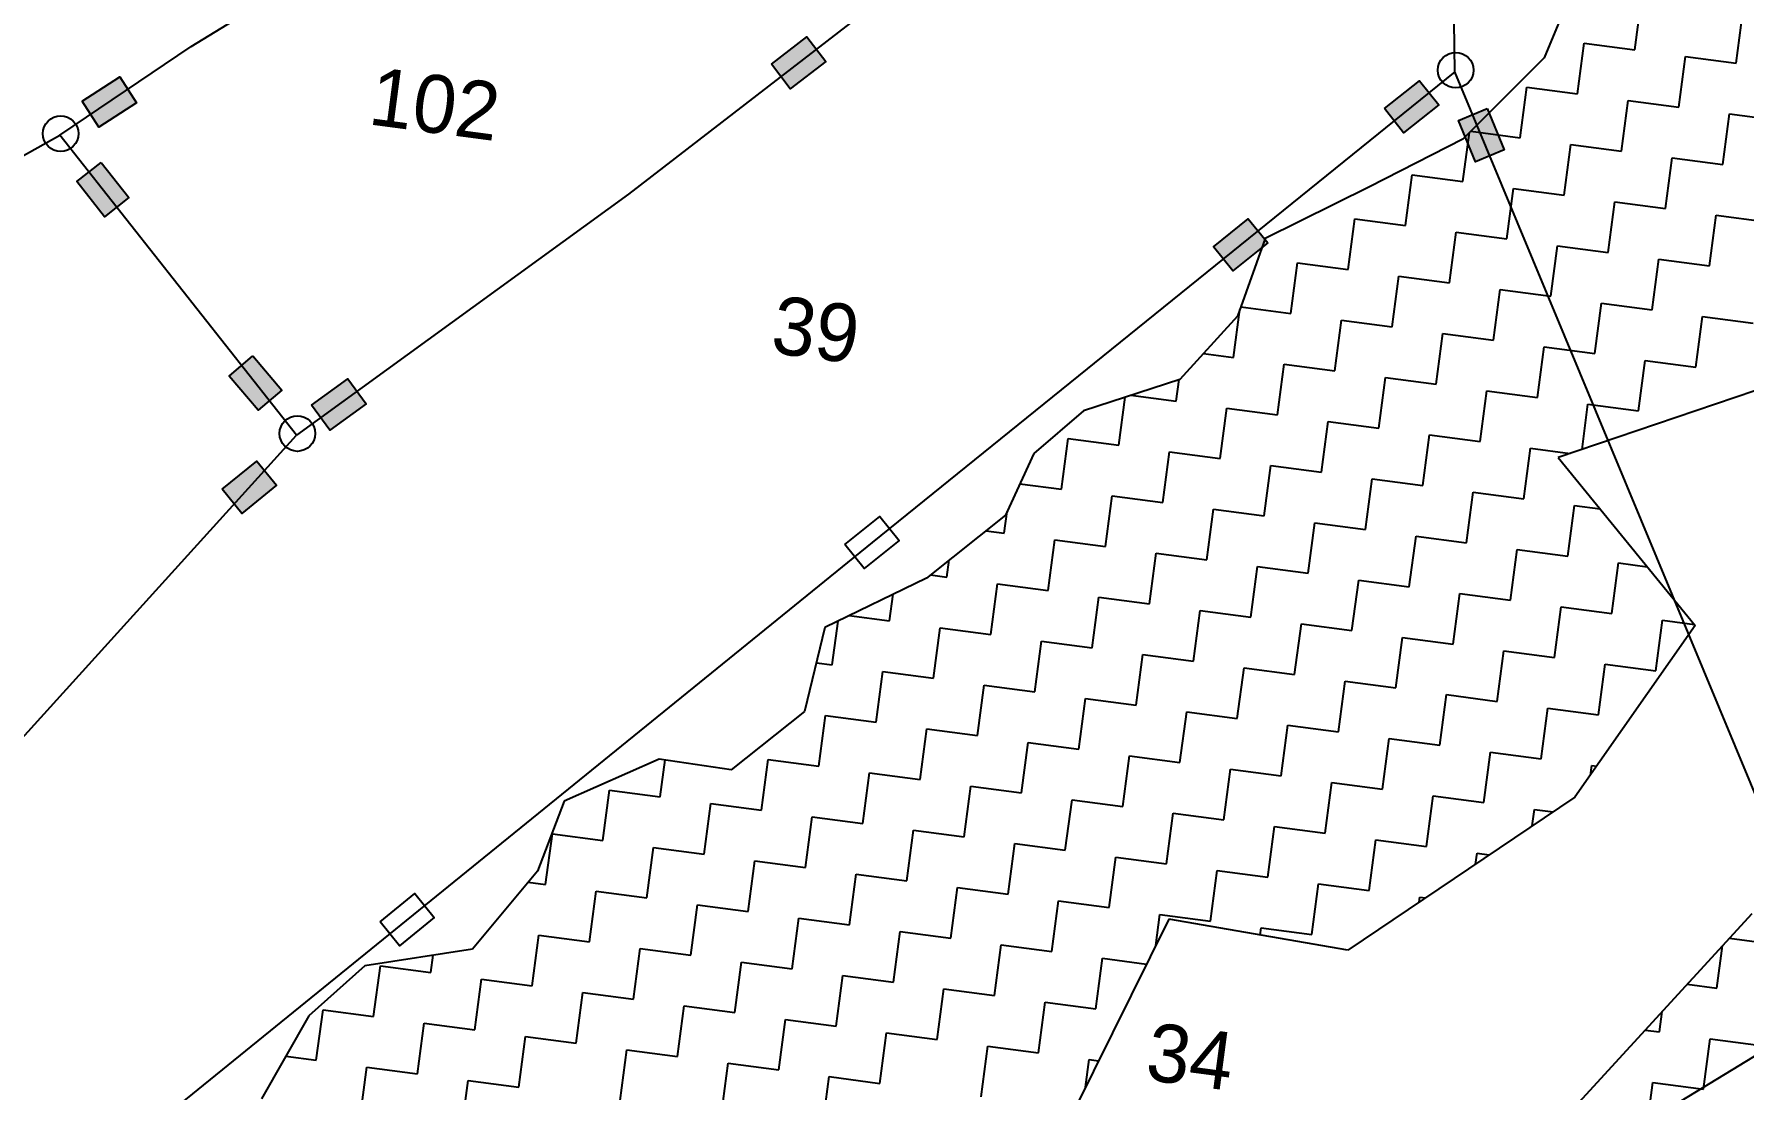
# Model space of a CAD drawing. Header units: metres. Extents: x 291537 to 296393, y 1982960 to 1986703.
# Drawn here: x 293595 to 294142, y 1984562 to 1984899 of the extents above; entities that cross this region are included whole.
import ezdxf

# ---------------------------------------------------------------- set-up
doc = ezdxf.new("R2010")
doc.units = ezdxf.units.M
for name, color, linetype in [('POLY_HATCH', 12, 'Continuous'), ('POLY_PARCEL', 6, 'Continuous'), ('SYM_STONE', 1, 'Continuous'), ('TEXT_PARCEL', 7, 'Continuous')]:
    doc.layers.add(name, color=color, linetype=linetype)
doc.styles.add('TEXT_MAP', font='')
doc.styles.get('TEXT_MAP').set_extended_font_data('Kruti Dev 050')

msp = doc.modelspace()

# ---------------------------------------------------------------- hatches: boundary and pattern name
for points in [[(293848.18, 1984890.39), (293842.12, 1984898.23), (293830.79, 1984889.47), (293836.85, 1984881.63)], [(293627.73, 1984877.18), (293622.36, 1984885.5), (293610.33, 1984877.73), (293615.7, 1984869.41)], [(294044.23, 1984876.47), (294038.09, 1984884.24), (294026.86, 1984875.36), (294033, 1984867.59)], [(294056.04, 1984858.29), (294065.19, 1984862.09), (294059.69, 1984875.31), (294050.55, 1984871.51)], [(293617.51, 1984840.72), (293625.31, 1984846.83), (293616.48, 1984858.1), (293608.68, 1984851.99)], [(293972.18, 1984831.1), (293978.4, 1984823.39), (293989.54, 1984832.39), (293983.32, 1984840.09)], [(293666.69, 1984778.88), (293674.24, 1984785.29), (293664.96, 1984796.2), (293657.42, 1984789.79)], [(293701.16, 1984780.89), (293695.35, 1984788.91), (293683.76, 1984780.5), (293689.57, 1984772.48)], [(293672.51, 1984754.87), (293666.27, 1984762.57), (293655.15, 1984753.55), (293661.38, 1984745.85)]]:
    msp.add_hatch(color=256).paths.add_polyline_path(points)

# ---------------------------------------------------------------- linework, layer by layer
for points in [[(293830.79, 1984889.47), (293842.12, 1984898.23), (293848.18, 1984890.39), (293836.85, 1984881.63)], [(293610.33, 1984877.73), (293622.36, 1984885.5), (293627.73, 1984877.18), (293615.7, 1984869.41)], [(294026.86, 1984875.36), (294038.09, 1984884.24), (294044.23, 1984876.47), (294033, 1984867.59)], [(294059.69, 1984875.31), (294065.19, 1984862.09), (294056.04, 1984858.29), (294050.55, 1984871.51)], [(293616.48, 1984858.1), (293625.31, 1984846.83), (293617.51, 1984840.72), (293608.68, 1984851.99)], [(293989.54, 1984832.39), (293978.4, 1984823.39), (293972.18, 1984831.1), (293983.32, 1984840.09)], [(293664.96, 1984796.2), (293674.24, 1984785.29), (293666.69, 1984778.88), (293657.42, 1984789.79)], [(293683.76, 1984780.5), (293695.35, 1984788.91), (293701.16, 1984780.89), (293689.57, 1984772.48)], [(293655.15, 1984753.55), (293666.27, 1984762.57), (293672.51, 1984754.87), (293661.38, 1984745.85)], [(293854.3, 1984735.88), (293865.44, 1984744.88), (293871.66, 1984737.17), (293860.52, 1984728.18)], [(293705.63, 1984615.28), (293716.75, 1984624.3), (293722.99, 1984616.61), (293711.87, 1984607.58)]]:
    msp.add_lwpolyline(points, close=True)
at = {"layer": 'POLY_HATCH'}
for p, q in [((294094.94, 1984932.45), (294077.99, 1984891.56)), ((294077.99, 1984891.56), (294051.9, 1984865.55)), ((294051.9, 1984865.55), (294022.11, 1984850.28)), ((294022.11, 1984850.28), (293988.74, 1984833.78)), ((293988.74, 1984833.78), (293979.89, 1984808.9)), ((293979.89, 1984808.9), (293961.41, 1984788.71)), ((293961.41, 1984788.71), (293930.6, 1984778.7)), ((294145.3, 1984785.04), (294082.4, 1984763.72)), ((293930.6, 1984778.7), (293914.69, 1984765.01)), ((293914.69, 1984765.01), (293905.67, 1984745.28)), ((294082.4, 1984763.72), (294126.25, 1984710.04)), ((293905.67, 1984745.28), (293880.36, 1984725.14)), ((293880.36, 1984725.14), (293847.94, 1984709.37)), ((293847.94, 1984709.37), (293841.39, 1984682.48)), ((294126.25, 1984710.04), (294087.8, 1984655.08)), ((293841.39, 1984682.48), (293817.98, 1984663.8)), ((293794.94, 1984667.27), (293764.53, 1984653.79)), ((293817.98, 1984663.8), (293794.94, 1984667.27)), ((293764.53, 1984653.79), (293756.01, 1984631.43)), ((294087.8, 1984655.08), (294015.16, 1984606.17)), ((293756.01, 1984631.43), (293735.19, 1984606.44)), ((293957.9, 1984616.03), (293927.82, 1984555.4)), ((294015.16, 1984606.17), (293957.9, 1984616.03)), ((294086.71, 1984554.9), (294144.49, 1984617.94)), ((293735.19, 1984606.44), (293700.74, 1984601.17)), ((293700.74, 1984601.17), (293682.81, 1984585.18)), ((293682.81, 1984585.18), (293667.75, 1984558.57))]:
    msp.add_line(p, q, dxfattribs=at)
at = {"layer": 'POLY_HATCH', "linetype": 'Continuous'}
for p, q in [((294106.97, 1984894.1), (294109.11, 1984910.29)), ((294139.36, 1984889.82), (294141.5, 1984906.01)), ((294088.64, 1984880.05), (294090.78, 1984896.24)), ((294090.78, 1984896.24), (294106.97, 1984894.1)), ((294121.02, 1984875.77), (294123.17, 1984891.96)), ((294123.17, 1984891.96), (294139.36, 1984889.82)), ((294070.3, 1984866), (294072.44, 1984882.19)), ((294072.44, 1984882.19), (294088.64, 1984880.05)), ((294102.69, 1984861.72), (294104.83, 1984877.91)), ((294104.83, 1984877.91), (294121.02, 1984875.77)), ((294135.07, 1984857.43), (294137.22, 1984873.62)), ((294137.22, 1984873.62), (294153.41, 1984871.48)), ((294051.97, 1984851.95), (294054.05, 1984867.69)), ((294054.46, 1984868.1), (294070.3, 1984866)), ((294084.35, 1984847.66), (294086.49, 1984863.86)), ((294086.49, 1984863.86), (294102.69, 1984861.72)), ((294116.74, 1984843.38), (294118.88, 1984859.57)), ((294118.88, 1984859.57), (294135.07, 1984857.43)), ((294033.63, 1984837.9), (294035.77, 1984854.09)), ((294035.77, 1984854.09), (294051.97, 1984851.95)), ((294066.02, 1984833.61), (294068.16, 1984849.81)), ((294068.16, 1984849.81), (294084.35, 1984847.66)), ((294098.4, 1984829.33), (294100.54, 1984845.52)), ((294100.54, 1984845.52), (294116.74, 1984843.38)), ((294015.29, 1984823.85), (294017.44, 1984840.04)), ((294017.44, 1984840.04), (294033.63, 1984837.9)), ((294130.79, 1984825.04), (294132.93, 1984841.24)), ((294132.93, 1984841.24), (294149.12, 1984839.09)), ((294047.68, 1984819.56), (294049.82, 1984835.76)), ((294049.82, 1984835.76), (294066.02, 1984833.61)), ((294080.07, 1984815.28), (294082.21, 1984831.47)), ((294082.21, 1984831.47), (294098.4, 1984829.33)), ((294112.45, 1984810.99), (294114.59, 1984827.19)), ((294114.59, 1984827.19), (294130.79, 1984825.04)), ((293996.96, 1984809.8), (293999.1, 1984825.99)), ((293999.1, 1984825.99), (294015.29, 1984823.85)), ((294029.34, 1984805.51), (294031.49, 1984821.71)), ((294031.49, 1984821.71), (294047.68, 1984819.56)), ((294061.73, 1984801.23), (294063.87, 1984817.42)), ((294063.87, 1984817.42), (294080.07, 1984815.28)), ((293978.62, 1984795.75), (293980.64, 1984811.02)), ((293980.96, 1984811.91), (293996.96, 1984809.8)), ((294094.12, 1984796.94), (294096.26, 1984813.14)), ((294096.26, 1984813.14), (294112.45, 1984810.99)), ((294011.01, 1984791.46), (294013.15, 1984807.66)), ((294013.15, 1984807.66), (294029.34, 1984805.51)), ((294126.5, 1984792.66), (294128.65, 1984808.85)), ((294128.65, 1984808.85), (294144.84, 1984806.71)), ((294043.39, 1984787.18), (294045.54, 1984803.37)), ((294045.54, 1984803.37), (294061.73, 1984801.23)), ((293969.01, 1984797.02), (293978.62, 1984795.75)), ((294075.78, 1984782.89), (294077.92, 1984799.09)), ((294077.92, 1984799.09), (294094.12, 1984796.94)), ((294108.17, 1984778.61), (294110.31, 1984794.8)), ((294110.31, 1984794.8), (294126.5, 1984792.66)), ((293960.29, 1984781.7), (293961.21, 1984788.65)), ((293992.67, 1984777.41), (293994.82, 1984793.6)), ((293994.82, 1984793.6), (294011.01, 1984791.46)), ((294025.06, 1984773.13), (294027.2, 1984789.32)), ((294027.2, 1984789.32), (294043.39, 1984787.18)), ((293941.95, 1984767.65), (293943.99, 1984783.05)), ((293945.74, 1984783.62), (293960.29, 1984781.7)), ((294057.45, 1984768.84), (294059.59, 1984785.03)), ((294059.59, 1984785.03), (294075.78, 1984782.89)), ((293974.34, 1984763.36), (293976.48, 1984779.55)), ((293976.48, 1984779.55), (293992.67, 1984777.41)), ((294090.06, 1984766.32), (294091.97, 1984780.75)), ((294091.97, 1984780.75), (294108.17, 1984778.61)), ((294006.72, 1984759.08), (294008.87, 1984775.27)), ((294008.87, 1984775.27), (294025.06, 1984773.13)), ((293923.62, 1984753.6), (293925.76, 1984769.79)), ((293925.76, 1984769.79), (293941.95, 1984767.65)), ((294039.11, 1984754.79), (294041.25, 1984770.98)), ((294041.25, 1984770.98), (294057.45, 1984768.84)), ((294071.5, 1984750.51), (294073.64, 1984766.7)), ((294073.64, 1984766.7), (294086.26, 1984765.03)), ((293956, 1984749.31), (293958.14, 1984765.5)), ((293958.14, 1984765.5), (293974.34, 1984763.36)), ((293988.39, 1984745.03), (293990.53, 1984761.22)), ((293990.53, 1984761.22), (294006.72, 1984759.08)), ((294020.77, 1984740.74), (294022.92, 1984756.93)), ((294022.92, 1984756.93), (294039.11, 1984754.79)), ((293910.28, 1984755.36), (293923.62, 1984753.6)), ((293937.67, 1984735.26), (293939.81, 1984751.45)), ((293939.81, 1984751.45), (293956, 1984749.31)), ((294053.16, 1984736.46), (294055.3, 1984752.65)), ((294055.3, 1984752.65), (294071.5, 1984750.51)), ((293905.28, 1984739.54), (293906.19, 1984746.41)), ((293970.05, 1984730.97), (293972.19, 1984747.17)), ((293972.19, 1984747.17), (293988.39, 1984745.03)), ((294085.55, 1984732.17), (294087.69, 1984748.36)), ((294087.69, 1984748.36), (294095.82, 1984747.29)), ((293899.44, 1984740.32), (293905.28, 1984739.54)), ((294002.44, 1984726.69), (294004.58, 1984742.88)), ((294004.58, 1984742.88), (294020.77, 1984740.74)), ((293919.33, 1984721.21), (293921.47, 1984737.4)), ((293921.47, 1984737.4), (293937.67, 1984735.26)), ((294034.82, 1984722.4), (294036.97, 1984738.6)), ((294036.97, 1984738.6), (294053.16, 1984736.46)), ((294067.21, 1984718.12), (294069.35, 1984734.31)), ((294069.35, 1984734.31), (294085.55, 1984732.17)), ((293886.94, 1984725.49), (293887.67, 1984730.96)), ((293951.72, 1984716.92), (293953.86, 1984733.12)), ((293953.86, 1984733.12), (293970.05, 1984730.97)), ((293984.1, 1984712.64), (293986.25, 1984728.83)), ((293986.25, 1984728.83), (294002.44, 1984726.69)), ((294099.6, 1984713.83), (294101.74, 1984730.03)), ((294101.74, 1984730.03), (294110.91, 1984728.81)), ((293881.68, 1984726.19), (293886.94, 1984725.49)), ((293900.99, 1984707.16), (293903.14, 1984723.35)), ((293903.14, 1984723.35), (293919.33, 1984721.21)), ((294016.49, 1984708.35), (294018.63, 1984724.55)), ((294018.63, 1984724.55), (294034.82, 1984722.4)), ((293868.61, 1984711.44), (293869.74, 1984719.97)), ((293933.38, 1984702.87), (293935.52, 1984719.07)), ((293935.52, 1984719.07), (293951.72, 1984716.92)), ((294048.88, 1984704.07), (294051.02, 1984720.26)), ((294051.02, 1984720.26), (294067.21, 1984718.12)), ((293855.71, 1984713.15), (293868.61, 1984711.44)), ((293965.77, 1984698.59), (293967.91, 1984714.78)), ((293967.91, 1984714.78), (293984.1, 1984712.64)), ((294081.26, 1984699.78), (294083.4, 1984715.98)), ((294083.4, 1984715.98), (294099.6, 1984713.83)), ((294113.65, 1984695.5), (294115.79, 1984711.69)), ((294115.79, 1984711.69), (294126, 1984710.34)), ((293850.27, 1984697.39), (293852.13, 1984711.4)), ((293882.66, 1984693.11), (293884.8, 1984709.3)), ((293884.8, 1984709.3), (293900.99, 1984707.16)), ((293998.15, 1984694.3), (294000.3, 1984710.5)), ((294000.3, 1984710.5), (294016.49, 1984708.35)), ((294030.54, 1984690.02), (294032.68, 1984706.21)), ((294032.68, 1984706.21), (294048.88, 1984704.07)), ((293915.05, 1984688.82), (293917.19, 1984705.02)), ((293917.19, 1984705.02), (293933.38, 1984702.87)), ((293947.43, 1984684.54), (293949.57, 1984700.73)), ((293949.57, 1984700.73), (293965.77, 1984698.59)), ((294062.93, 1984685.73), (294065.07, 1984701.93)), ((294065.07, 1984701.93), (294081.26, 1984699.78)), ((293845.18, 1984698.07), (293850.27, 1984697.39)), ((293864.32, 1984679.06), (293866.47, 1984695.25)), ((293866.47, 1984695.25), (293882.66, 1984693.11)), ((293979.82, 1984680.25), (293981.96, 1984696.45)), ((293981.96, 1984696.45), (293998.15, 1984694.3)), ((294095.31, 1984681.45), (294097.45, 1984697.64)), ((294097.45, 1984697.64), (294113.65, 1984695.5)), ((293896.71, 1984674.77), (293898.85, 1984690.97)), ((293898.85, 1984690.97), (293915.05, 1984688.82)), ((294012.2, 1984675.97), (294014.35, 1984692.16)), ((294014.35, 1984692.16), (294030.54, 1984690.02)), ((293929.1, 1984670.49), (293931.24, 1984686.68)), ((293931.24, 1984686.68), (293947.43, 1984684.54)), ((294044.59, 1984671.68), (294046.73, 1984687.88)), ((294046.73, 1984687.88), (294062.93, 1984685.73)), ((293845.99, 1984665.01), (293848.13, 1984681.2)), ((293848.13, 1984681.2), (293864.32, 1984679.06)), ((293961.48, 1984666.2), (293963.62, 1984682.4)), ((293963.62, 1984682.4), (293979.82, 1984680.25)), ((294076.98, 1984667.4), (294079.12, 1984683.59)), ((294079.12, 1984683.59), (294095.31, 1984681.45)), ((293878.37, 1984660.72), (293880.52, 1984676.92)), ((293880.52, 1984676.92), (293896.71, 1984674.77)), ((293993.87, 1984661.92), (293996.01, 1984678.11)), ((293996.01, 1984678.11), (294012.2, 1984675.97)), ((294026.25, 1984657.63), (294028.4, 1984673.83)), ((294028.4, 1984673.83), (294044.59, 1984671.68)), ((293910.76, 1984656.44), (293912.9, 1984672.63)), ((293912.9, 1984672.63), (293929.1, 1984670.49)), ((293943.15, 1984652.15), (293945.29, 1984668.34)), ((293945.29, 1984668.34), (293961.48, 1984666.2)), ((294058.64, 1984653.35), (294060.78, 1984669.54)), ((294060.78, 1984669.54), (294076.98, 1984667.4)), ((293795.27, 1984655.24), (293796.82, 1984666.99)), ((293827.65, 1984650.96), (293829.79, 1984667.15)), ((293829.79, 1984667.15), (293845.99, 1984665.01)), ((293860.04, 1984646.67), (293862.18, 1984662.86)), ((293862.18, 1984662.86), (293878.37, 1984660.72)), ((293975.53, 1984647.87), (293977.68, 1984664.06)), ((293977.68, 1984664.06), (293993.87, 1984661.92)), ((294092.76, 1984662.17), (294093.17, 1984665.26)), ((294093.17, 1984665.26), (294094.77, 1984665.04)), ((293776.93, 1984641.19), (293779.07, 1984657.38)), ((293779.07, 1984657.38), (293795.27, 1984655.24)), ((293892.42, 1984642.39), (293894.57, 1984658.58)), ((293894.57, 1984658.58), (293910.76, 1984656.44)), ((294007.92, 1984643.58), (294010.06, 1984659.77)), ((294010.06, 1984659.77), (294026.25, 1984657.63)), ((293809.32, 1984636.91), (293811.46, 1984653.1)), ((293811.46, 1984653.1), (293827.65, 1984650.96)), ((293924.81, 1984638.1), (293926.95, 1984654.29)), ((293926.95, 1984654.29), (293943.15, 1984652.15)), ((294040.31, 1984639.3), (294042.45, 1984655.49)), ((294042.45, 1984655.49), (294058.64, 1984653.35)), ((293841.7, 1984632.62), (293843.85, 1984648.81)), ((293843.85, 1984648.81), (293860.04, 1984646.67)), ((293957.2, 1984633.82), (293959.34, 1984650.01)), ((293959.34, 1984650.01), (293975.53, 1984647.87)), ((294074.13, 1984645.88), (294074.83, 1984651.2)), ((294074.83, 1984651.2), (294080.86, 1984650.41)), ((293758.59, 1984627.14), (293760.74, 1984643.33)), ((293760.74, 1984643.33), (293776.93, 1984641.19)), ((293874.09, 1984628.34), (293876.23, 1984644.53)), ((293876.23, 1984644.53), (293892.42, 1984642.39)), ((293989.58, 1984629.53), (293991.73, 1984645.72)), ((293991.73, 1984645.72), (294007.92, 1984643.58)), ((294021.97, 1984625.25), (294024.11, 1984641.44)), ((294024.11, 1984641.44), (294040.31, 1984639.3)), ((293790.98, 1984622.86), (293793.12, 1984639.05)), ((293793.12, 1984639.05), (293809.32, 1984636.91)), ((293906.48, 1984624.05), (293908.62, 1984640.24)), ((293908.62, 1984640.24), (293924.81, 1984638.1)), ((293938.86, 1984619.77), (293941, 1984635.96)), ((293941, 1984635.96), (293957.2, 1984633.82)), ((294056.04, 1984633.7), (294056.5, 1984637.15)), ((294056.5, 1984637.15), (294060.41, 1984636.64)), ((293823.37, 1984618.57), (293825.51, 1984634.76)), ((293825.51, 1984634.76), (293841.7, 1984632.62)), ((293855.75, 1984614.29), (293857.9, 1984630.48)), ((293857.9, 1984630.48), (293874.09, 1984628.34)), ((293971.25, 1984615.48), (293973.39, 1984631.67)), ((293973.39, 1984631.67), (293989.58, 1984629.53)), ((293753.05, 1984627.87), (293758.59, 1984627.14)), ((293772.65, 1984608.8), (293774.79, 1984625)), ((293774.79, 1984625), (293790.98, 1984622.86)), ((293888.14, 1984610), (293890.28, 1984626.19)), ((293890.28, 1984626.19), (293906.48, 1984624.05)), ((294003.63, 1984611.2), (294005.78, 1984627.39)), ((294005.78, 1984627.39), (294021.97, 1984625.25)), ((293805.03, 1984604.52), (293807.17, 1984620.71)), ((293807.17, 1984620.71), (293823.37, 1984618.57)), ((293920.53, 1984605.72), (293922.67, 1984621.91)), ((293922.67, 1984621.91), (293938.86, 1984619.77)), ((294037.95, 1984621.52), (294038.16, 1984623.1)), ((294038.16, 1984623.1), (294039.96, 1984622.87)), ((293837.42, 1984600.23), (293839.56, 1984616.43)), ((293839.56, 1984616.43), (293855.75, 1984614.29)), ((293953.73, 1984607.62), (293955.05, 1984617.62)), ((293955.05, 1984617.62), (293971.25, 1984615.48)), ((293987.13, 1984610.99), (293987.44, 1984613.34)), ((293987.44, 1984613.34), (294003.63, 1984611.2)), ((293754.31, 1984594.75), (293756.45, 1984610.95)), ((293756.45, 1984610.95), (293772.65, 1984608.8)), ((293869.8, 1984595.95), (293871.95, 1984612.14)), ((293871.95, 1984612.14), (293888.14, 1984610)), ((293902.19, 1984591.66), (293904.33, 1984607.86)), ((293904.33, 1984607.86), (293920.53, 1984605.72)), ((294137.21, 1984610), (294151.51, 1984608.11)), ((293721.92, 1984599.04), (293722.65, 1984604.52)), ((293786.7, 1984590.47), (293788.84, 1984606.66)), ((293788.84, 1984606.66), (293805.03, 1984604.52)), ((293819.08, 1984586.18), (293821.22, 1984602.38)), ((293821.22, 1984602.38), (293837.42, 1984600.23)), ((293934.58, 1984587.38), (293936.72, 1984603.57)), ((293936.72, 1984603.57), (293950.8, 1984601.71)), ((294133.18, 1984594.06), (294134.96, 1984607.54)), ((293703.59, 1984584.99), (293705.73, 1984601.18)), ((293705.73, 1984601.18), (293721.92, 1984599.04)), ((293735.97, 1984580.7), (293738.12, 1984596.9)), ((293738.12, 1984596.9), (293754.31, 1984594.75)), ((293851.47, 1984581.9), (293853.61, 1984598.09)), ((293853.61, 1984598.09), (293869.8, 1984595.95)), ((293768.36, 1984576.42), (293770.5, 1984592.61)), ((293770.5, 1984592.61), (293786.7, 1984590.47)), ((293883.85, 1984577.61), (293886, 1984593.81)), ((293886, 1984593.81), (293902.19, 1984591.66)), ((294123.74, 1984595.3), (294133.18, 1984594.06)), ((293685.25, 1984570.94), (293687.39, 1984587.13)), ((293687.39, 1984587.13), (293703.59, 1984584.99)), ((293800.75, 1984572.13), (293802.89, 1984588.33)), ((293802.89, 1984588.33), (293819.08, 1984586.18)), ((293916.24, 1984573.33), (293918.38, 1984589.52)), ((293918.38, 1984589.52), (293934.58, 1984587.38)), ((294114.84, 1984580), (294115.71, 1984586.53)), ((293717.64, 1984566.65), (293719.78, 1984582.85)), ((293719.78, 1984582.85), (293735.97, 1984580.7)), ((293833.13, 1984567.85), (293835.28, 1984584.04)), ((293835.28, 1984584.04), (293851.47, 1984581.9)), ((294110.28, 1984580.61), (294114.84, 1984580)), ((293750.02, 1984562.37), (293752.17, 1984578.56)), ((293752.17, 1984578.56), (293768.36, 1984576.42)), ((293865.52, 1984563.56), (293867.66, 1984579.76)), ((293867.66, 1984579.76), (293883.85, 1984577.61)), ((293897.91, 1984559.28), (293900.05, 1984575.47)), ((293900.05, 1984575.47), (293916.24, 1984573.33)), ((294128.89, 1984561.67), (294131.04, 1984577.86)), ((294131.04, 1984577.86), (294147.23, 1984575.72)), ((293675.48, 1984572.23), (293685.25, 1984570.94)), ((293782.41, 1984558.08), (293784.55, 1984574.28)), ((293784.55, 1984574.28), (293800.75, 1984572.13)), ((293814.8, 1984553.8), (293816.94, 1984569.99)), ((293816.94, 1984569.99), (293833.13, 1984567.85)), ((293931.26, 1984562.34), (293932.43, 1984571.19)), ((293932.43, 1984571.19), (293935.46, 1984570.79)), ((293699.3, 1984552.6), (293701.45, 1984568.8)), ((293701.45, 1984568.8), (293717.64, 1984566.65)), ((293731.69, 1984548.32), (293733.83, 1984564.51)), ((293733.83, 1984564.51), (293750.02, 1984562.37)), ((293847.18, 1984549.51), (293849.33, 1984565.71)), ((293849.33, 1984565.71), (293865.52, 1984563.56)), ((294110.56, 1984547.62), (294112.7, 1984563.81)), ((294112.7, 1984563.81), (294128.89, 1984561.67))]:
    msp.add_line(p, q, dxfattribs=at)
at = {"layer": 'POLY_PARCEL'}
for p, q in [((293645.26, 1984895.17), (293940.45, 1985076.41)), ((293993.63, 1985009.12), (293785.14, 1984847.9)), ((294049.42, 1984887.12), (294048.7, 1984934.72)), ((293603.26, 1984866.81), (293645.26, 1984895.17)), ((294049.42, 1984887.12), (293862.98, 1984736.53)), ((294174.03, 1984587.22), (294049.42, 1984887.12)), ((293311.94, 1984705.01), (293603.26, 1984866.81)), ((293678.96, 1984770.9), (293603.26, 1984866.81)), ((293785.14, 1984847.9), (293678.96, 1984770.9)), ((293539.52, 1984617.06), (293678.96, 1984770.9)), ((293862.98, 1984736.53), (293581.94, 1984508.57)), ((294151.94, 1984576.37), (293955.08, 1984456.46))]:
    msp.add_line(p, q, dxfattribs=at)
at = {"layer": 'SYM_STONE'}
for centre in [(294049.66, 1984887.61), (293603.5, 1984867.3), (293679.2, 1984771.39)]:
    msp.add_circle(centre, 5.69, dxfattribs=at)

# ---------------------------------------------------------------- texts
at = {"layer": 'TEXT_PARCEL', "style": 'TEXT_MAP'}
for s, p in [('102', (293701.5, 1984870.34)), ('39', (293830.16, 1984797.29)), ('34', (293949.97, 1984564.8))]:
    msp.add_text(s, height=18.521, rotation=352.4629, dxfattribs=at).set_placement(p)

doc.saveas('drawing.dxf')
